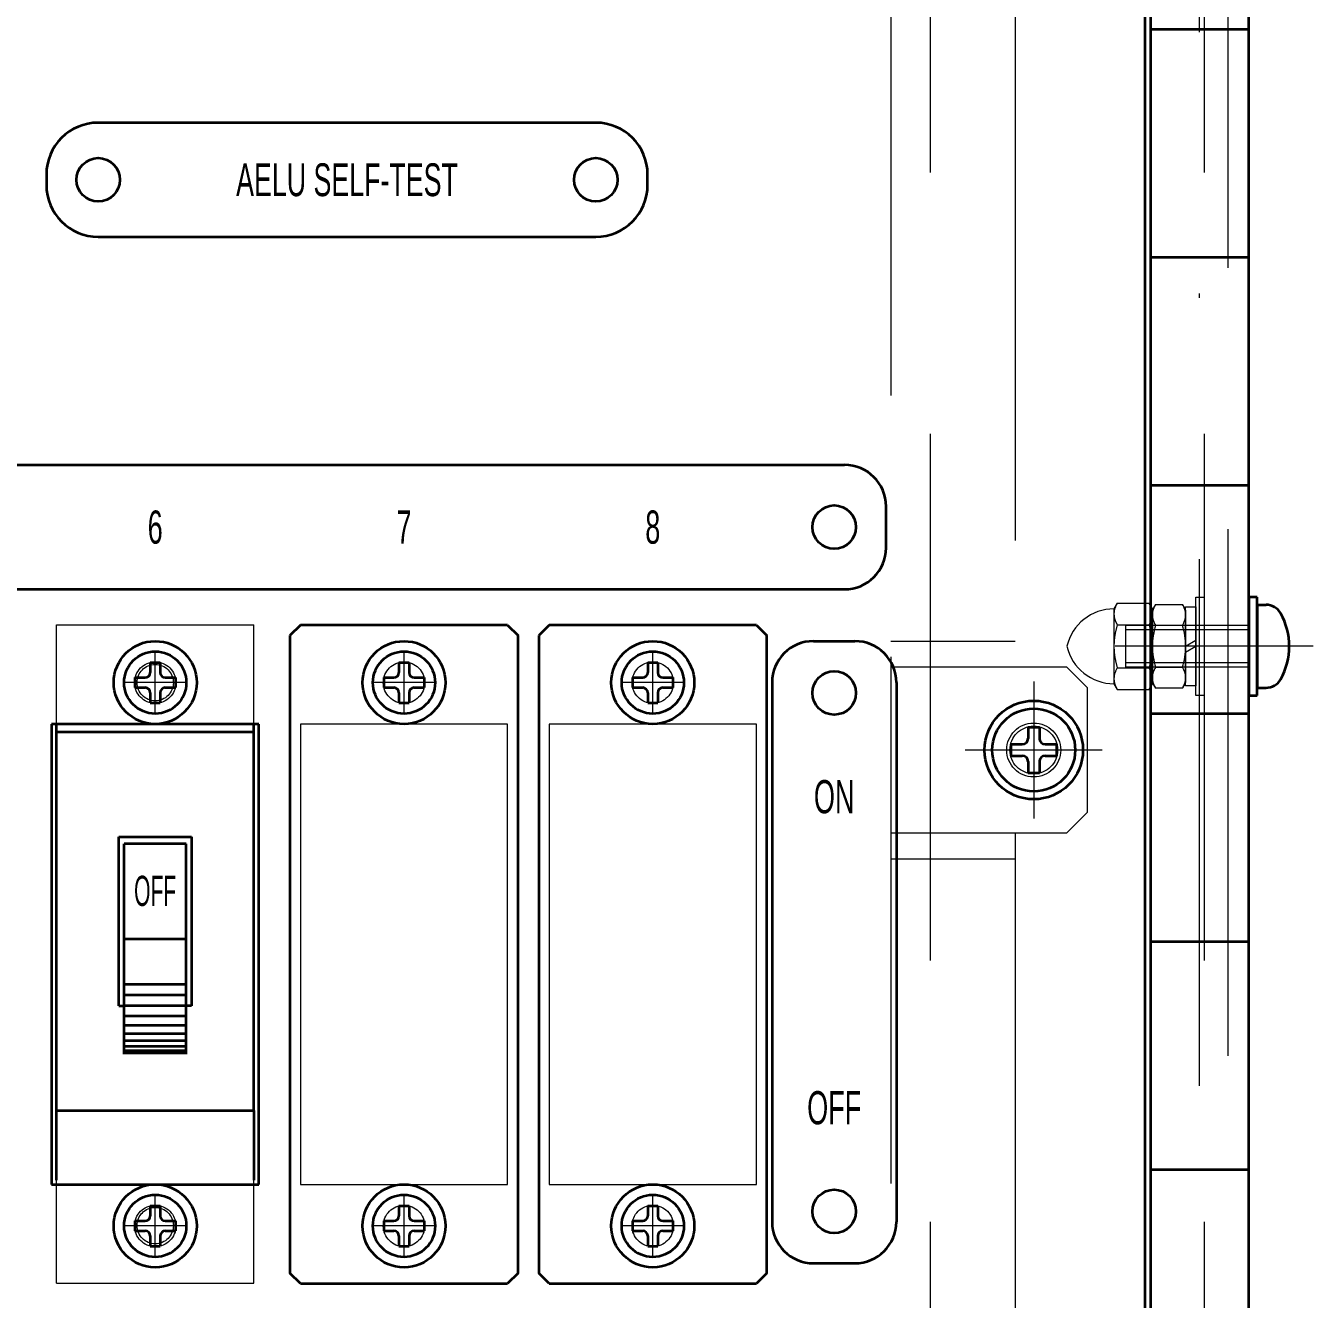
# Model space of a CAD drawing. Header units: millimetres. Extents: x 10 to 821, y 12 to 580.
# Drawn here: x 151.58 to 182.63, y 341.27 to 371.98 of the extents above; entities that cross this region are included whole.
import ezdxf
from ezdxf.enums import TextEntityAlignment as Align

# ---------------------------------------------------------------- set-up
doc = ezdxf.new("R2010")
doc.units = ezdxf.units.MM
doc.linetypes.add('DASHDOT', pattern=[25.3, 12.7, -6.3, 0, -6.3])
doc.linetypes.add('DASHED', pattern=[19, 12.7, -6.3])
doc.layers.add('05', color=7, linetype='Continuous')
doc.styles.add('HG丸ｺﾞｼｯｸM-PRO', font='')
doc.styles.get('HG丸ｺﾞｼｯｸM-PRO').set_extended_font_data('HG丸ｺﾞｼｯｸM-PRO')

# ---------------------------------------------------------------- blocks, each defined once
blk = doc.blocks.new('BLKF307')
at = {"layer": '05', "color": 3, "linetype": 'Continuous', "lineweight": 35}
for p, q in [((121.074, 361.391), (171.324, 361.391)), ((172.324, 359.391), (172.324, 360.391)), ((121.074, 358.391), (171.324, 358.391))]:
    blk.add_line(p, q, dxfattribs=at)
blk.add_circle((171.074, 359.891), 0.525, dxfattribs=at)
for centre, start, end in [((171.324, 360.391), 360, 90), ((171.324, 359.391), 270, 360)]:
    blk.add_arc(centre, 1, start, end, dxfattribs=at)
blk = doc.blocks.new('BLKF308')
at = {"layer": '05', "color": 3, "linetype": 'Continuous', "lineweight": 35}
for p, q in [((170.574, 357.141), (171.574, 357.141)), ((169.574, 356.141), (169.574, 343.141)), ((172.574, 356.141), (172.574, 343.141)), ((170.574, 342.141), (171.574, 342.141))]:
    blk.add_line(p, q, dxfattribs=at)
for centre in [(171.074, 355.891), (171.074, 343.391)]:
    blk.add_circle(centre, 0.525, dxfattribs=at)
for centre, start, end in [((170.574, 356.141), 90, 180), ((171.574, 356.141), 360, 90), ((170.574, 343.141), 180, 270), ((171.574, 343.141), 270, 360)]:
    blk.add_arc(centre, 1, start, end, dxfattribs=at)
at = {"layer": '05', "color": 3, "linetype": 'Continuous', "lineweight": 35, "style": 'HG丸ｺﾞｼｯｸM-PRO'}
for s, width, p in [('ON', 0.609959, (171.074, 353.391)), ('OFF', 0.609794, (171.074, 345.891))]:
    blk.add_text(s, height=0.8, dxfattribs=dict(at, width=width)).set_placement(p, align=Align.MIDDLE_CENTER)
blk = doc.blocks.new('BLKF329')
at = {"layer": '05', "color": 4, "linetype": 'DASHDOT', "lineweight": 13}
for p, q in [((154.699, 355.391), (154.699, 356.891)), ((160.699, 355.391), (160.699, 356.891)), ((166.699, 355.391), (166.699, 356.891)), ((155.449, 356.141), (153.949, 356.141)), ((161.449, 356.141), (159.949, 356.141)), ((167.449, 356.141), (165.949, 356.141)), ((154.699, 342.291), (154.699, 343.791)), ((160.699, 342.291), (160.699, 343.791)), ((166.699, 342.291), (166.699, 343.791)), ((155.449, 343.041), (153.949, 343.041)), ((161.449, 343.041), (159.949, 343.041)), ((167.449, 343.041), (165.949, 343.041))]:
    blk.add_line(p, q, dxfattribs=at)
at = {"layer": '05', "color": 3, "linetype": 'Continuous', "lineweight": 35}
for p, q in [((157.199, 355.141), (152.199, 355.141)), ((152.199, 355.141), (152.199, 344.041)), ((157.199, 344.041), (157.199, 355.141)), ((152.199, 344.041), (157.199, 344.041))]:
    blk.add_line(p, q, dxfattribs=at)
at = {"layer": '05', "color": 4, "linetype": 'DASHED', "lineweight": 13}
for p, q in [((163.199, 355.141), (158.199, 355.141)), ((158.199, 355.141), (158.199, 344.041)), ((163.199, 344.041), (163.199, 355.141)), ((169.199, 355.141), (164.199, 355.141)), ((164.199, 355.141), (164.199, 344.041)), ((169.199, 344.041), (169.199, 355.141)), ((158.199, 344.041), (163.199, 344.041)), ((164.199, 344.041), (169.199, 344.041))]:
    blk.add_line(p, q, dxfattribs=at)
for centre in [(154.699, 356.141), (160.699, 356.141), (166.699, 356.141), (154.699, 343.041), (160.699, 343.041), (166.699, 343.041)]:
    blk.add_circle(centre, 0.5, dxfattribs=at)
blk = doc.blocks.new('BLKF429')
at = {"layer": '05', "color": 3, "linetype": 'Continuous', "lineweight": 35}
blk.add_line((178.574, 193.891), (178.574, 401.391), dxfattribs=at)
blk = doc.blocks.new('BLKF436')
at = {"layer": '05', "color": 4, "linetype": 'DASHED', "lineweight": 13}
blk.add_line((179.999, 400.141), (179.999, 195.141), dxfattribs=at)
blk = doc.blocks.new('BLKF489')
at = {"layer": '05', "color": 3, "linetype": 'Continuous', "lineweight": 35}
for p, q in [((154.577, 356.629), (154.82, 356.629)), ((154.577, 356.629), (154.577, 356.385)), ((154.82, 356.629), (154.82, 356.385)), ((154.211, 356.263), (154.211, 356.02)), ((154.211, 356.263), (154.455, 356.263)), ((154.942, 356.263), (155.186, 356.263)), ((155.186, 356.263), (155.186, 356.02)), ((154.211, 356.02), (154.455, 356.02)), ((154.577, 355.898), (154.577, 355.654)), ((154.82, 355.898), (154.82, 355.654)), ((154.942, 356.02), (155.186, 356.02)), ((154.577, 355.654), (154.82, 355.654))]:
    blk.add_line(p, q, dxfattribs=at)
for radius in [1, 0.75]:
    blk.add_circle((154.699, 356.141), radius, dxfattribs=at)
for centre, start, end in [((154.455, 356.385), 270, 0), ((154.942, 356.385), 180, 270), ((154.455, 355.898), 0, 90), ((154.942, 355.898), 90, 180)]:
    blk.add_arc(centre, 0.122, start, end, dxfattribs=at)
blk = doc.blocks.new('BLKF490')
at = {"layer": '05', "color": 3, "linetype": 'Continuous', "lineweight": 35}
for p, q in [((154.577, 343.529), (154.82, 343.529)), ((154.577, 343.529), (154.577, 343.285)), ((154.82, 343.529), (154.82, 343.285)), ((154.211, 343.163), (154.211, 342.92)), ((154.211, 343.163), (154.455, 343.163)), ((154.942, 343.163), (155.186, 343.163)), ((155.186, 343.163), (155.186, 342.92)), ((154.211, 342.92), (154.455, 342.92)), ((154.577, 342.798), (154.577, 342.554)), ((154.82, 342.798), (154.82, 342.554)), ((154.942, 342.92), (155.186, 342.92)), ((154.577, 342.554), (154.82, 342.554))]:
    blk.add_line(p, q, dxfattribs=at)
for radius in [1, 0.75]:
    blk.add_circle((154.699, 343.041), radius, dxfattribs=at)
for centre, start, end in [((154.455, 343.285), 270, 0), ((154.942, 343.285), 180, 270), ((154.455, 342.798), 0, 90), ((154.942, 342.798), 90, 180)]:
    blk.add_arc(centre, 0.122, start, end, dxfattribs=at)
blk = doc.blocks.new('BLKF491')
at = {"layer": '05', "color": 3, "linetype": 'Continuous', "lineweight": 35}
for p, q in [((160.577, 356.629), (160.82, 356.629)), ((160.577, 356.629), (160.577, 356.385)), ((160.82, 356.629), (160.82, 356.385)), ((160.211, 356.263), (160.211, 356.02)), ((160.211, 356.263), (160.455, 356.263)), ((160.942, 356.263), (161.186, 356.263)), ((161.186, 356.263), (161.186, 356.02)), ((160.211, 356.02), (160.455, 356.02)), ((160.577, 355.898), (160.577, 355.654)), ((160.82, 355.898), (160.82, 355.654)), ((160.942, 356.02), (161.186, 356.02)), ((160.577, 355.654), (160.82, 355.654))]:
    blk.add_line(p, q, dxfattribs=at)
for radius in [1, 0.75]:
    blk.add_circle((160.699, 356.141), radius, dxfattribs=at)
for centre, start, end in [((160.455, 356.385), 270, 0), ((160.942, 356.385), 180, 270), ((160.455, 355.898), 0, 90), ((160.942, 355.898), 90, 180)]:
    blk.add_arc(centre, 0.122, start, end, dxfattribs=at)
blk = doc.blocks.new('BLKF492')
at = {"layer": '05', "color": 3, "linetype": 'Continuous', "lineweight": 35}
for p, q in [((160.577, 343.529), (160.82, 343.529)), ((160.577, 343.529), (160.577, 343.285)), ((160.82, 343.529), (160.82, 343.285)), ((160.211, 343.163), (160.211, 342.92)), ((160.211, 343.163), (160.455, 343.163)), ((160.942, 343.163), (161.186, 343.163)), ((161.186, 343.163), (161.186, 342.92)), ((160.211, 342.92), (160.455, 342.92)), ((160.577, 342.798), (160.577, 342.554)), ((160.82, 342.798), (160.82, 342.554)), ((160.942, 342.92), (161.186, 342.92)), ((160.577, 342.554), (160.82, 342.554))]:
    blk.add_line(p, q, dxfattribs=at)
for radius in [1, 0.75]:
    blk.add_circle((160.699, 343.041), radius, dxfattribs=at)
for centre, start, end in [((160.455, 343.285), 270, 0), ((160.942, 343.285), 180, 270), ((160.455, 342.798), 0, 90), ((160.942, 342.798), 90, 180)]:
    blk.add_arc(centre, 0.122, start, end, dxfattribs=at)
blk = doc.blocks.new('BLKF494')
at = {"layer": '05', "color": 3, "linetype": 'Continuous', "lineweight": 35}
for p, q in [((158.199, 357.529), (157.949, 357.279)), ((163.199, 357.529), (158.199, 357.529)), ((163.199, 357.529), (163.449, 357.279)), ((157.949, 357.279), (157.949, 341.904)), ((163.449, 341.904), (163.449, 357.279)), ((158.199, 341.654), (157.949, 341.904)), ((163.449, 341.904), (163.199, 341.654)), ((158.199, 341.654), (163.199, 341.654))]:
    blk.add_line(p, q, dxfattribs=at)
blk = doc.blocks.new('BLKF493')
at = {"layer": '05', "color": 3, "linetype": 'Continuous', "lineweight": 35}
blk.add_blockref('BLKF494', (0, 0), dxfattribs=at)
blk = doc.blocks.new('BLKF495')
at = {"layer": '05', "color": 3, "linetype": 'Continuous', "lineweight": 35}
for p, q in [((166.577, 356.629), (166.82, 356.629)), ((166.577, 356.629), (166.577, 356.385)), ((166.82, 356.629), (166.82, 356.385)), ((166.211, 356.263), (166.211, 356.02)), ((166.211, 356.263), (166.455, 356.263)), ((166.942, 356.263), (167.186, 356.263)), ((167.186, 356.263), (167.186, 356.02)), ((166.211, 356.02), (166.455, 356.02)), ((166.577, 355.898), (166.577, 355.654)), ((166.82, 355.898), (166.82, 355.654)), ((166.942, 356.02), (167.186, 356.02)), ((166.577, 355.654), (166.82, 355.654))]:
    blk.add_line(p, q, dxfattribs=at)
for radius in [1, 0.75]:
    blk.add_circle((166.699, 356.141), radius, dxfattribs=at)
for centre, start, end in [((166.455, 356.385), 270, 0), ((166.942, 356.385), 180, 270), ((166.455, 355.898), 0, 90), ((166.942, 355.898), 90, 180)]:
    blk.add_arc(centre, 0.122, start, end, dxfattribs=at)
blk = doc.blocks.new('BLKF496')
at = {"layer": '05', "color": 3, "linetype": 'Continuous', "lineweight": 35}
for p, q in [((166.577, 343.529), (166.82, 343.529)), ((166.577, 343.529), (166.577, 343.285)), ((166.82, 343.529), (166.82, 343.285)), ((166.211, 343.163), (166.211, 342.92)), ((166.211, 343.163), (166.455, 343.163)), ((166.942, 343.163), (167.186, 343.163)), ((167.186, 343.163), (167.186, 342.92)), ((166.211, 342.92), (166.455, 342.92)), ((166.577, 342.798), (166.577, 342.554)), ((166.82, 342.798), (166.82, 342.554)), ((166.942, 342.92), (167.186, 342.92)), ((166.577, 342.554), (166.82, 342.554))]:
    blk.add_line(p, q, dxfattribs=at)
for radius in [1, 0.75]:
    blk.add_circle((166.699, 343.041), radius, dxfattribs=at)
for centre, start, end in [((166.455, 343.285), 270, 0), ((166.942, 343.285), 180, 270), ((166.455, 342.798), 0, 90), ((166.942, 342.798), 90, 180)]:
    blk.add_arc(centre, 0.122, start, end, dxfattribs=at)
blk = doc.blocks.new('BLKF498')
at = {"layer": '05', "color": 3, "linetype": 'Continuous', "lineweight": 35}
for p, q in [((164.199, 357.529), (163.949, 357.279)), ((169.199, 357.529), (164.199, 357.529)), ((169.199, 357.529), (169.449, 357.279)), ((163.949, 357.279), (163.949, 341.904)), ((169.449, 341.904), (169.449, 357.279)), ((164.199, 341.654), (163.949, 341.904)), ((169.449, 341.904), (169.199, 341.654)), ((164.199, 341.654), (169.199, 341.654))]:
    blk.add_line(p, q, dxfattribs=at)
blk = doc.blocks.new('BLKF497')
at = {"layer": '05', "color": 3, "linetype": 'Continuous', "lineweight": 35}
blk.add_blockref('BLKF498', (0, 0), dxfattribs=at)
blk = doc.blocks.new('BLKF515')
at = {"layer": '05', "color": 4, "linetype": 'DASHDOT', "lineweight": 13}
for p, q in [((179.886, 194.021), (179.886, 401.521)), ((182.627, 357.016), (178.127, 357.016)), ((175.886, 356.166), (175.886, 352.866)), ((177.536, 354.516), (174.236, 354.516))]:
    blk.add_line(p, q, dxfattribs=at)
at = {"layer": '05', "color": 4, "linetype": 'DASHED', "lineweight": 13}
for p, q in [((173.386, 400.141), (173.386, 195.141)), ((180.574, 195.141), (180.574, 400.141))]:
    blk.add_line(p, q, dxfattribs=at)
at = {"layer": '05', "color": 3, "linetype": 'Continuous', "lineweight": 35}
for p, q in [((178.699, 400.141), (178.699, 195.141)), ((181.074, 195.141), (181.074, 400.141)), ((179.824, 371.891), (178.699, 371.891)), ((181.074, 371.891), (179.824, 371.891)), ((179.824, 366.391), (178.699, 366.391)), ((181.074, 366.391), (179.824, 366.391)), ((179.824, 360.891), (178.699, 360.891)), ((181.074, 360.891), (179.824, 360.891)), ((179.824, 355.391), (178.699, 355.391)), ((181.074, 355.391), (179.824, 355.391)), ((179.824, 349.891), (178.699, 349.891)), ((181.074, 349.891), (179.824, 349.891)), ((179.824, 344.391), (178.699, 344.391)), ((181.074, 344.391), (179.824, 344.391))]:
    blk.add_line(p, q, dxfattribs=at)
at = {"layer": '05', "color": 4, "linetype": 'DASHED', "lineweight": 13}
blk.add_circle((175.886, 354.516), 0.65, dxfattribs=at)
blk = doc.blocks.new('BLKF516')
at = {"layer": '05', "color": 3, "linetype": 'Continuous', "lineweight": 35}
for p, q in [((175.749, 355.066), (176.024, 355.066)), ((175.749, 355.066), (175.749, 354.791)), ((176.024, 355.066), (176.024, 354.791)), ((175.336, 354.654), (175.336, 354.379)), ((175.336, 354.654), (175.611, 354.654)), ((176.161, 354.654), (176.436, 354.654)), ((176.436, 354.654), (176.436, 354.379)), ((175.336, 354.379), (175.611, 354.379)), ((176.161, 354.379), (176.436, 354.379)), ((175.749, 354.241), (175.749, 353.966)), ((176.024, 354.241), (176.024, 353.966)), ((175.749, 353.966), (176.024, 353.966))]:
    blk.add_line(p, q, dxfattribs=at)
for radius in [1.188, 1]:
    blk.add_circle((175.886, 354.516), radius, dxfattribs=at)
for centre, start, end in [((175.611, 354.791), 270, 0), ((176.161, 354.791), 180, 270), ((175.611, 354.241), 0, 90), ((176.161, 354.241), 90, 180)]:
    blk.add_arc(centre, 0.138, start, end, dxfattribs=at)
blk = doc.blocks.new('BLKF517')
at = {"layer": '05', "color": 4, "linetype": 'DASHED', "lineweight": 13}
for p, q in [((178.749, 357.891), (178.827, 358.027)), ((178.827, 358.027), (179.47, 358.027)), ((179.47, 358.027), (179.549, 357.891)), ((179.799, 355.829), (179.799, 358.204)), ((179.799, 358.204), (179.999, 358.204)), ((179.999, 358.204), (179.999, 355.829)), ((178.749, 356.141), (178.749, 357.891)), ((179.549, 356.066), (179.549, 357.966)), ((179.549, 357.966), (179.799, 357.966)), ((179.549, 357.891), (179.549, 356.141)), ((179.799, 357.966), (179.799, 356.066)), ((178.827, 357.522), (179.47, 357.522)), ((179.549, 357.016), (179.799, 357.161)), ((179.549, 356.872), (179.799, 357.016)), ((178.827, 356.511), (179.47, 356.511)), ((178.827, 356.006), (178.749, 356.141)), ((179.47, 356.006), (178.827, 356.006)), ((179.549, 356.141), (179.47, 356.006)), ((179.799, 356.066), (179.549, 356.066)), ((179.999, 355.829), (179.799, 355.829))]:
    blk.add_line(p, q, dxfattribs=at)
for centre, radius, start, end in [((179.196, 357.774), 0.447, 145.6158, 214.3842), ((179.101, 357.774), 0.447, 325.6158, 34.3842), ((180.42, 357.016), 1.672, 162.412, 197.588), ((177.877, 357.016), 1.672, 342.412, 17.588), ((179.196, 356.259), 0.447, 145.6158, 214.3842), ((179.101, 356.259), 0.447, 325.6158, 34.3842)]:
    blk.add_arc(centre, radius, start, end, dxfattribs=at)
blk = doc.blocks.new('BLKF518')
at = {"layer": '05', "color": 4, "linetype": 'DASHED', "lineweight": 13}
for p, q in [((177.901, 358.058), (177.821, 357.919)), ((177.901, 358.058), (178.668, 358.058)), ((178.749, 357.919), (178.668, 358.058)), ((177.821, 357.919), (177.821, 357.798)), ((177.821, 357.798), (177.821, 357.016)), ((178.749, 357.919), (178.749, 357.798)), ((178.749, 357.798), (178.749, 357.016)), ((177.901, 357.537), (178.668, 357.537)), ((177.821, 357.016), (177.821, 356.235)), ((178.749, 357.016), (178.749, 356.235)), ((177.901, 356.496), (178.668, 356.496)), ((177.821, 356.235), (177.821, 356.114)), ((178.749, 356.235), (178.749, 356.114)), ((177.821, 356.114), (177.901, 355.975)), ((177.901, 355.975), (178.668, 355.975)), ((178.668, 355.975), (178.749, 356.114))]:
    blk.add_line(p, q, dxfattribs=at)
for centre, start, end in [((177.821, 356.755), 90, 167.0013), ((177.821, 357.278), 192.9987, 270)]:
    blk.add_arc(centre, 1.164, start, end, dxfattribs=at)
for points in [[(177.901, 358.058), (177.852, 357.973), (177.821, 357.886), (177.821, 357.798)], [(178.668, 357.537), (178.717, 357.623), (178.749, 357.709), (178.749, 357.798)], [(177.901, 356.496), (177.852, 356.41), (177.821, 356.324), (177.821, 356.235)], [(178.668, 355.975), (178.717, 356.06), (178.749, 356.146), (178.749, 356.235)]]:
    blk.add_open_spline(points, degree=3, dxfattribs=at)
for points in [[(178.749, 357.798), (178.749, 357.842), (178.741, 357.886), (178.713, 357.973), (178.693, 358.016), (178.668, 358.058)], [(177.821, 357.798), (177.821, 357.754), (177.828, 357.709), (177.856, 357.623), (177.877, 357.58), (177.901, 357.537)], [(177.901, 357.537), (177.877, 357.453), (177.856, 357.366), (177.828, 357.192), (177.821, 357.105), (177.821, 357.016)], [(178.668, 357.537), (178.692, 357.453), (178.713, 357.366), (178.741, 357.192), (178.749, 357.105), (178.749, 357.016)], [(177.821, 357.016), (177.821, 356.928), (177.828, 356.839), (177.857, 356.665), (177.877, 356.58), (177.901, 356.496)], [(178.749, 357.016), (178.749, 356.928), (178.741, 356.839), (178.713, 356.665), (178.692, 356.58), (178.668, 356.496)], [(178.749, 356.235), (178.749, 356.279), (178.741, 356.323), (178.713, 356.41), (178.693, 356.453), (178.668, 356.496)], [(177.821, 356.235), (177.821, 356.191), (177.828, 356.147), (177.856, 356.06), (177.877, 356.017), (177.901, 355.975)]]:
    blk.add_open_spline(points, degree=3, knots=[0, 0, 0, 0, 0.5, 0.5, 1, 1, 1, 1], dxfattribs=at)
blk = doc.blocks.new('BLKF519')
at = {"layer": '05', "color": 3, "linetype": 'Continuous', "lineweight": 35}
for p, q in [((181.274, 358.204), (181.074, 358.204)), ((181.074, 358.204), (181.074, 355.829)), ((181.274, 355.829), (181.274, 358.204)), ((181.274, 358.016), (181.488, 358.016)), ((181.274, 358.016), (181.274, 356.016)), ((181.274, 356.016), (181.488, 356.016)), ((181.074, 355.829), (181.274, 355.829))]:
    blk.add_line(p, q, dxfattribs=at)
at = {"layer": '05', "color": 4, "linetype": 'DASHED', "lineweight": 13}
for p, q in [((181.074, 357.516), (178.099, 357.516)), ((178.099, 357.516), (178.099, 356.516)), ((181.074, 357.416), (178.099, 357.416)), ((181.074, 357.516), (181.074, 356.516)), ((181.074, 356.616), (178.099, 356.616)), ((181.074, 356.516), (178.099, 356.516))]:
    blk.add_line(p, q, dxfattribs=at)
at = {"layer": '05', "color": 4, "linetype": 'DASHDOT', "lineweight": 13}
blk.add_line((182.299, 357.016), (177.849, 357.016), dxfattribs=at)
at = {"layer": '05', "color": 3, "linetype": 'Continuous', "lineweight": 35}
for centre, radius, start, end in [((181.488, 357.61), 0.406, 29.1554, 90), ((180.424, 357.016), 1.625, 330.8446, 29.1554), ((181.488, 356.423), 0.406, 270, 330.8446)]:
    blk.add_arc(centre, radius, start, end, dxfattribs=at)
blk = doc.blocks.new('BLKF531')
at = {"layer": '05', "color": 3, "linetype": 'Continuous', "lineweight": 35}
for p, q in [((165.324, 369.641), (153.324, 369.641)), ((152.074, 368.391), (152.074, 368.141)), ((166.574, 368.141), (166.574, 368.391)), ((153.324, 366.891), (165.324, 366.891))]:
    blk.add_line(p, q, dxfattribs=at)
for centre in [(153.324, 368.266), (165.324, 368.266)]:
    blk.add_circle(centre, 0.525, dxfattribs=at)
for centre, start, end in [((153.324, 368.391), 90, 180), ((165.324, 368.391), 0, 90), ((153.324, 368.141), 180, 270), ((165.324, 368.141), 270, 0)]:
    blk.add_arc(centre, 1.25, start, end, dxfattribs=at)
blk = doc.blocks.new('BLKF548')
at = {"layer": '05', "color": 4, "linetype": 'DASHED', "lineweight": 13}
for p, q in [((172.436, 394.766), (172.436, 198.016)), ((175.436, 391.266), (175.436, 356.516)), ((172.436, 357.141), (175.436, 357.141)), ((176.686, 356.516), (172.436, 356.516)), ((176.686, 356.516), (177.186, 356.016)), ((177.186, 353.016), (177.186, 356.016)), ((177.186, 353.016), (176.686, 352.516)), ((172.436, 352.516), (176.686, 352.516)), ((175.436, 352.516), (175.436, 317.766)), ((172.436, 351.891), (175.436, 351.891))]:
    blk.add_line(p, q, dxfattribs=at)
blk.add_circle((175.886, 354.516), 0.575, dxfattribs=at)
blk = doc.blocks.new('BLKF554')
at = {"layer": '05', "color": 3, "linetype": 'Continuous', "lineweight": 35}
for p, q in [((152.317, 344.141), (152.317, 355.14)), ((152.317, 354.956), (157.08, 354.956)), ((157.08, 345.824), (157.08, 355.14)), ((153.824, 348.351), (153.824, 352.426)), ((153.824, 352.426), (155.574, 352.426)), ((155.574, 352.426), (155.574, 348.351)), ((155.449, 352.25), (153.949, 352.25)), ((153.949, 347.183), (153.949, 352.25)), ((155.449, 347.183), (155.449, 352.25)), ((153.949, 349.963), (155.449, 349.963)), ((155.449, 348.865), (153.949, 348.865)), ((155.449, 348.602), (153.949, 348.602)), ((153.824, 348.351), (153.949, 348.351)), ((155.449, 348.345), (153.949, 348.345)), ((155.449, 348.101), (153.949, 348.101)), ((155.574, 348.351), (155.449, 348.351)), ((155.449, 347.876), (153.949, 347.876)), ((155.449, 347.676), (153.949, 347.676)), ((155.449, 347.505), (153.949, 347.505)), ((155.449, 347.367), (153.949, 347.367)), ((155.449, 347.266), (153.949, 347.266)), ((155.449, 347.204), (153.949, 347.204)), ((152.317, 345.824), (157.08, 345.824)), ((157.08, 345.824), (157.08, 344.141))]:
    blk.add_line(p, q, dxfattribs=at)
at = {"layer": '05', "color": 3, "linetype": 'Continuous', "lineweight": 35, "style": 'HG丸ｺﾞｼｯｸM-PRO', "width": 0.52295}
blk.add_text('OFF', height=0.7273, rotation=360, dxfattribs=at).set_placement((154.698, 351.12), align=Align.MIDDLE_CENTER)
blk = doc.blocks.new('BLKF553')
at = {"layer": '05', "color": 4, "linetype": 'DASHED', "lineweight": 13}
for p, q in [((152.317, 355.14), (152.317, 357.534)), ((152.317, 357.534), (157.08, 357.534)), ((157.08, 355.14), (157.08, 357.534)), ((152.317, 341.659), (152.317, 344.141)), ((157.08, 341.659), (157.08, 344.141)), ((152.317, 341.659), (157.08, 341.659))]:
    blk.add_line(p, q, dxfattribs=at)
for centre in [(154.699, 356.141), (154.699, 343.049)]:
    blk.add_circle(centre, 0.439, dxfattribs=at)
at = {"layer": '05', "color": 3, "linetype": 'Continuous', "lineweight": 35}
blk.add_blockref('BLKF554', (0, 0), dxfattribs=at)
blk = doc.blocks.new('BLKF269')
at = {"layer": '05', "color": 3, "linetype": 'Continuous', "lineweight": 35}
for name in ['BLKF436', 'BLKF515', 'BLKF429', 'BLKF531', 'BLKF307', 'BLKF519', 'BLKF493', 'BLKF497', 'BLKF489', 'BLKF491', 'BLKF495', 'BLKF308', 'BLKF516', 'BLKF490', 'BLKF492', 'BLKF496']:
    blk.add_blockref(name, (0, 0), dxfattribs=at)
at = {"layer": '05', "color": 4, "linetype": 'DASHED', "lineweight": 13}
for name in ['BLKF548', 'BLKF518', 'BLKF517', 'BLKF553']:
    blk.add_blockref(name, (0, 0), dxfattribs=at)
at = {"layer": '05', "color": 4, "linetype": 'DASHDOT', "lineweight": 13}
blk.add_blockref('BLKF329', (0, 0), dxfattribs=at)
at = {"layer": '05', "color": 3, "linetype": 'Continuous', "lineweight": 35, "style": 'HG丸ｺﾞｼｯｸM-PRO'}
for s, height, width, p in [('AELU SELF-TEST', 0.79091, 0.610696, (159.324, 368.266)), ('6', 0.8, 0.60898, (154.699, 359.891)), ('7', 0.8, 0.60898, (160.699, 359.891)), ('8', 0.8, 0.60898, (166.699, 359.891))]:
    blk.add_text(s, height=height, dxfattribs=dict(at, width=width)).set_placement(p, align=Align.MIDDLE_CENTER)

msp = doc.modelspace()

# ---------------------------------------------------------------- block references
at = {"layer": '05', "color": 3, "linetype": 'Continuous', "lineweight": 35}
msp.add_blockref('BLKF269', (0, 0), dxfattribs=at)

doc.saveas('drawing.dxf')
